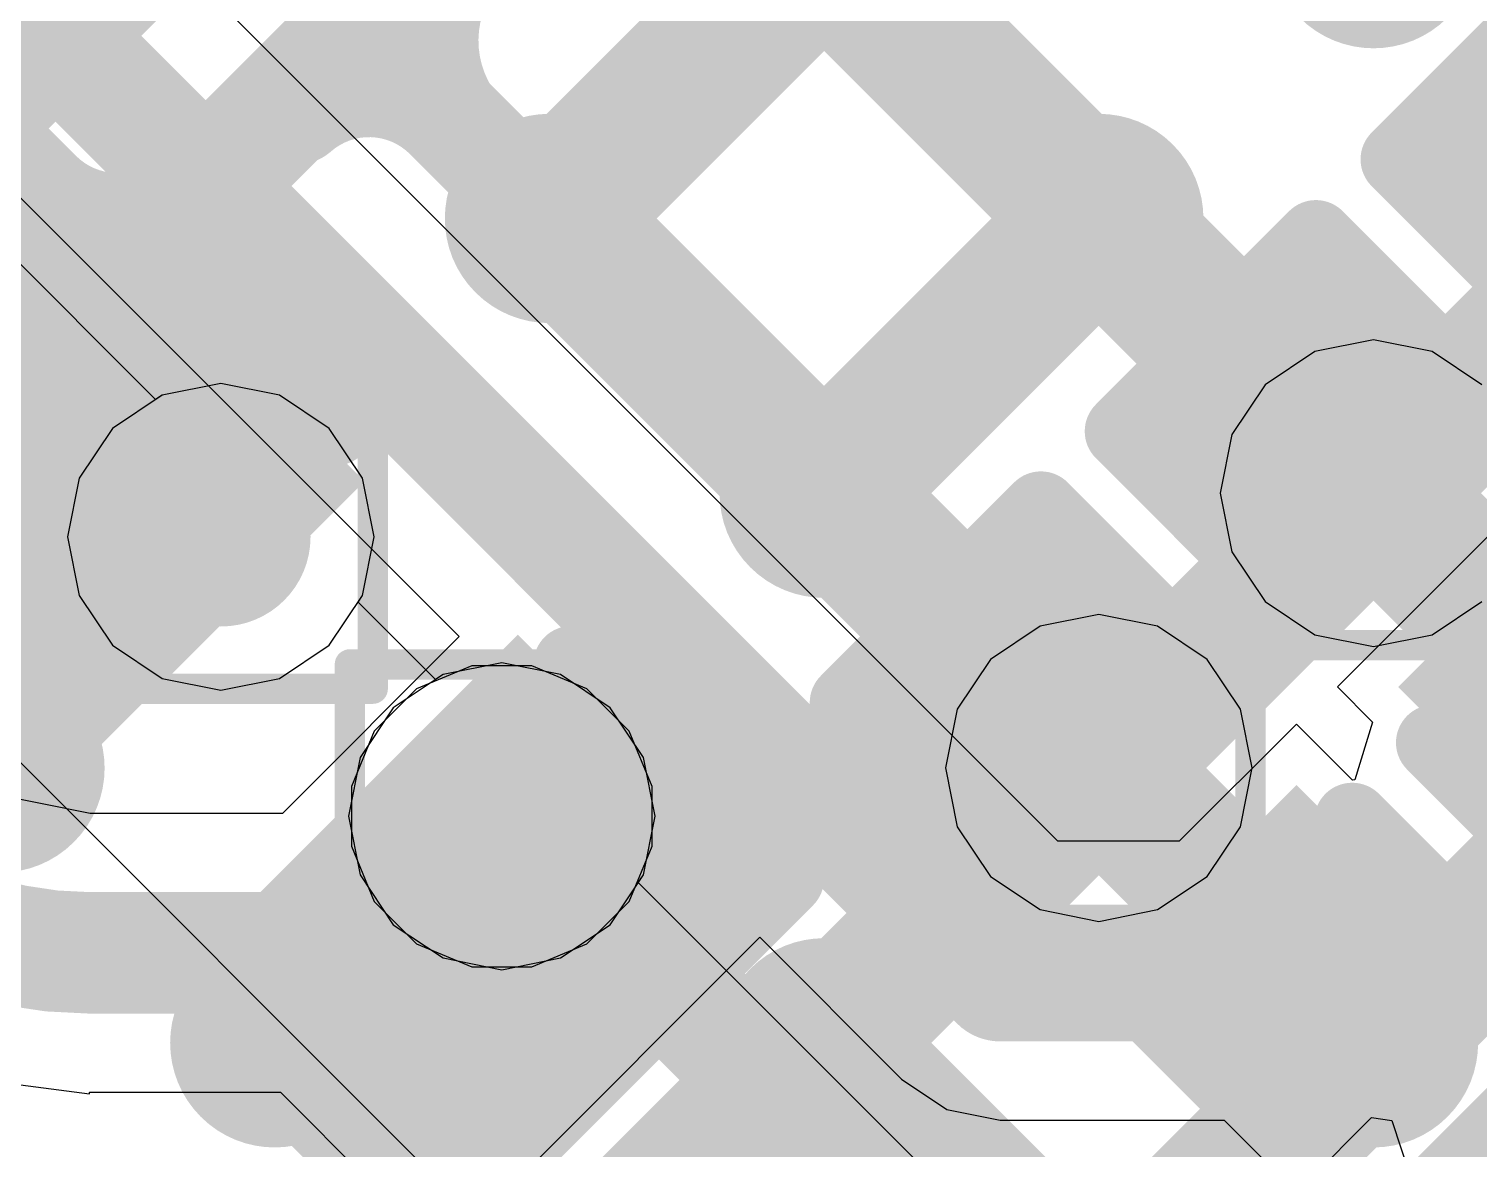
# Model space of a CAD drawing. Header units: inches. Extents: x -6 to 284, y -12 to 154.
# Drawn here: x 48.481 to 50.907, y 9.477 to 11.35 of the extents above; entities that cross this region are included whole.
import ezdxf

# ---------------------------------------------------------------- set-up
doc = ezdxf.new("R2010")
doc.units = ezdxf.units.IN
for name, color, linetype in [('Bottom Layer', 5, 'Continuous'), ('Bottom Overlay', 54, 'Continuous'), ('Bottom Paste', 16, 'Continuous'), ('Bottom Solder', 6, 'Continuous'), ('Drill Drawing', 1, 'Continuous'), ('GND-1', 16, 'Continuous'), ('GND-2', 90, 'Continuous'), ('GND-3', 216, 'Continuous'), ('GND-4', 54, 'Continuous'), ('PWR-1', 156, 'Continuous'), ('PWR-2', 130, 'Continuous'), ('Signal L1', 76, 'Continuous'), ('Signal L2', 6, 'Continuous'), ('Top Layer', 1, 'Continuous'), ('Top Paste', 8, 'Continuous'), ('Top Solder', 216, 'Continuous'), ('Via Holes', 16, 'Continuous')]:
    doc.layers.add(name, color=color, linetype=linetype)

# ---------------------------------------------------------------- blocks, each defined once
blk = doc.blocks.new('BGA_565_15_5_14_4__132')
at = {"layer": 'Top Layer'}
h = blk.add_hatch(color=1, dxfattribs=at)
edge = h.paths.add_edge_path()
edge.add_arc((1.625, -3.575), 0.125, 0, 360)
h = blk.add_hatch(color=1, dxfattribs=at)
edge = h.paths.add_edge_path()
edge.add_arc((0.975, -4.225), 0.125, 0, 360)
h = blk.add_hatch(color=1, dxfattribs=at)
edge = h.paths.add_edge_path()
edge.add_arc((1.625, -4.225), 0.125, 0, 360)
h = blk.add_hatch(color=1, dxfattribs=at)
edge = h.paths.add_edge_path()
edge.add_arc((2.275, -4.225), 0.125, 0, 360)
h = blk.add_hatch(color=1, dxfattribs=at)
edge = h.paths.add_edge_path()
edge.add_arc((0.975, -4.875), 0.125, 0, 360)
h = blk.add_hatch(color=1, dxfattribs=at)
edge = h.paths.add_edge_path()
edge.add_arc((1.625, -4.875), 0.125, 0, 360)
h = blk.add_hatch(color=1, dxfattribs=at)
edge = h.paths.add_edge_path()
edge.add_arc((2.925, -4.875), 0.125, 0, 360)
h = blk.add_hatch(color=1, dxfattribs=at)
edge = h.paths.add_edge_path()
edge.add_arc((1.625, -5.525), 0.125, 0, 360)
h = blk.add_hatch(color=1, dxfattribs=at)
edge = h.paths.add_edge_path()
edge.add_arc((2.925, -5.525), 0.125, 0, 360)
at = {"layer": 'Top Paste'}
h = blk.add_hatch(color=8, dxfattribs=at)
edge = h.paths.add_edge_path()
edge.add_arc((1.625, -3.575), 0.125, 0, 360)
h = blk.add_hatch(color=8, dxfattribs=at)
edge = h.paths.add_edge_path()
edge.add_arc((0.975, -4.225), 0.125, 0, 360)
h = blk.add_hatch(color=8, dxfattribs=at)
edge = h.paths.add_edge_path()
edge.add_arc((1.625, -4.225), 0.125, 0, 360)
h = blk.add_hatch(color=8, dxfattribs=at)
edge = h.paths.add_edge_path()
edge.add_arc((2.275, -4.225), 0.125, 0, 360)
h = blk.add_hatch(color=8, dxfattribs=at)
edge = h.paths.add_edge_path()
edge.add_arc((0.975, -4.875), 0.125, 0, 360)
h = blk.add_hatch(color=8, dxfattribs=at)
edge = h.paths.add_edge_path()
edge.add_arc((1.625, -4.875), 0.125, 0, 360)
h = blk.add_hatch(color=8, dxfattribs=at)
edge = h.paths.add_edge_path()
edge.add_arc((2.925, -4.875), 0.125, 0, 360)
h = blk.add_hatch(color=8, dxfattribs=at)
edge = h.paths.add_edge_path()
edge.add_arc((1.625, -5.525), 0.125, 0, 360)
h = blk.add_hatch(color=8, dxfattribs=at)
edge = h.paths.add_edge_path()
edge.add_arc((2.925, -5.525), 0.125, 0, 360)
at = {"layer": 'Top Solder'}
h = blk.add_hatch(color=216, dxfattribs=at)
edge = h.paths.add_edge_path()
edge.add_arc((1.625, -3.575), 0.175, 0, 360)
h = blk.add_hatch(color=216, dxfattribs=at)
edge = h.paths.add_edge_path()
edge.add_arc((0.975, -4.225), 0.175, 0, 360)
h = blk.add_hatch(color=216, dxfattribs=at)
edge = h.paths.add_edge_path()
edge.add_arc((1.625, -4.225), 0.175, 0, 360)
h = blk.add_hatch(color=216, dxfattribs=at)
edge = h.paths.add_edge_path()
edge.add_arc((2.275, -4.225), 0.175, 0, 360)
h = blk.add_hatch(color=216, dxfattribs=at)
edge = h.paths.add_edge_path()
edge.add_arc((0.325, -4.875), 0.175, 0, 360)
h = blk.add_hatch(color=216, dxfattribs=at)
edge = h.paths.add_edge_path()
edge.add_arc((0.975, -4.875), 0.175, 0, 360)
h = blk.add_hatch(color=216, dxfattribs=at)
edge = h.paths.add_edge_path()
edge.add_arc((1.625, -4.875), 0.175, 0, 360)
h = blk.add_hatch(color=216, dxfattribs=at)
edge = h.paths.add_edge_path()
edge.add_arc((2.925, -4.875), 0.175, 0, 360)
h = blk.add_hatch(color=216, dxfattribs=at)
edge = h.paths.add_edge_path()
edge.add_arc((0.975, -5.525), 0.175, 0, 360)
h = blk.add_hatch(color=216, dxfattribs=at)
edge = h.paths.add_edge_path()
edge.add_arc((1.625, -5.525), 0.175, 0, 360)
h = blk.add_hatch(color=216, dxfattribs=at)
edge = h.paths.add_edge_path()
edge.add_arc((2.925, -5.525), 0.175, 0, 360)
h = blk.add_hatch(color=216, dxfattribs=at)
edge = h.paths.add_edge_path()
edge.add_arc((2.2, -6.4), 0.175, 0, 360)
blk = doc.blocks.new('CAP_0201_B_340')
at = {"layer": 'Bottom Layer'}
for points in [[(-0.45, 0.15), (-0.15, 0.15), (-0.15, -0.15), (-0.45, -0.15)], [(0.15, 0.15), (0.45, 0.15), (0.45, -0.15), (0.15, -0.15)]]:
    blk.add_hatch(color=5, dxfattribs=at).paths.add_polyline_path(points)
at = {"layer": 'Bottom Paste'}
for points in [[(-0.45, 0.15), (-0.15, 0.15), (-0.15, -0.15), (-0.45, -0.15)], [(0.15, 0.15), (0.45, 0.15), (0.45, -0.15), (0.15, -0.15)]]:
    blk.add_hatch(color=16, dxfattribs=at).paths.add_polyline_path(points)
at = {"layer": 'Bottom Solder'}
for points in [[(-0.505, 0.205), (-0.095, 0.205), (-0.095, -0.205), (-0.505, -0.205)], [(0.095, 0.205), (0.505, 0.205), (0.505, -0.205), (0.095, -0.205)]]:
    blk.add_hatch(color=6, dxfattribs=at).paths.add_polyline_path(points)
at = {"layer": 'Bottom Overlay'}
for points in [[(-0.5334, 0.2286, 0.127, 0.127, 0), (-0.2032, 0.2286, 0.127, 0.127, 0)], [(-0.5334, -0.2286, 0.127, 0.127, 0), (-0.5334, 0.2286, 0.127, 0.127, 0)], [(0.2032, 0.2286, 0.127, 0.127, 0), (0.5334, 0.2286, 0.127, 0.127, 0)], [(0.5334, -0.2286, 0.127, 0.127, 0), (0.5334, 0.2286, 0.127, 0.127, 0)], [(-0.5334, -0.2286, 0.127, 0.127, 0), (-0.2032, -0.2286, 0.127, 0.127, 0)], [(0.2032, -0.2286, 0.127, 0.127, 0), (0.5334, -0.2286, 0.127, 0.127, 0)]]:
    blk.add_lwpolyline(points, format="xyseb", dxfattribs=at)
for points in [[(-0.5651, 0.2286, 0.0635, 0.0635, 1), (-0.5016, 0.2286, 0.0635, 0.0635, 1)], [(-0.5651, 0.2286, 0.0635, 0.0635, 1), (-0.5016, 0.2286, 0.0635, 0.0635, 1)], [(-0.2349, 0.2286, 0.0635, 0.0635, 1), (-0.1714, 0.2286, 0.0635, 0.0635, 1)], [(0.1714, 0.2286, 0.0635, 0.0635, 1), (0.2349, 0.2286, 0.0635, 0.0635, 1)], [(0.5016, 0.2286, 0.0635, 0.0635, 1), (0.5651, 0.2286, 0.0635, 0.0635, 1)], [(0.5016, 0.2286, 0.0635, 0.0635, 1), (0.5651, 0.2286, 0.0635, 0.0635, 1)], [(-0.5651, -0.2286, 0.0635, 0.0635, 1), (-0.5016, -0.2286, 0.0635, 0.0635, 1)], [(-0.5651, -0.2286, 0.0635, 0.0635, 1), (-0.5016, -0.2286, 0.0635, 0.0635, 1)], [(-0.2349, -0.2286, 0.0635, 0.0635, 1), (-0.1714, -0.2286, 0.0635, 0.0635, 1)], [(0.1714, -0.2286, 0.0635, 0.0635, 1), (0.2349, -0.2286, 0.0635, 0.0635, 1)], [(0.5016, -0.2286, 0.0635, 0.0635, 1), (0.5651, -0.2286, 0.0635, 0.0635, 1)], [(0.5016, -0.2286, 0.0635, 0.0635, 1), (0.5651, -0.2286, 0.0635, 0.0635, 1)]]:
    blk.add_lwpolyline(points, format="xyseb", close=True, dxfattribs=at)
blk = doc.blocks.new('CAP_0201_B_343')
at = {"layer": 'Bottom Layer'}
for points in [[(-0.45, 0.15), (-0.15, 0.15), (-0.15, -0.15), (-0.45, -0.15)], [(0.15, 0.15), (0.45, 0.15), (0.45, -0.15), (0.15, -0.15)]]:
    blk.add_hatch(color=5, dxfattribs=at).paths.add_polyline_path(points)
at = {"layer": 'Bottom Paste'}
for points in [[(-0.45, 0.15), (-0.15, 0.15), (-0.15, -0.15), (-0.45, -0.15)], [(0.15, 0.15), (0.45, 0.15), (0.45, -0.15), (0.15, -0.15)]]:
    blk.add_hatch(color=16, dxfattribs=at).paths.add_polyline_path(points)
at = {"layer": 'Bottom Solder'}
for points in [[(-0.505, 0.205), (-0.095, 0.205), (-0.095, -0.205), (-0.505, -0.205)], [(0.095, 0.205), (0.505, 0.205), (0.505, -0.205), (0.095, -0.205)]]:
    blk.add_hatch(color=6, dxfattribs=at).paths.add_polyline_path(points)
at = {"layer": 'Bottom Overlay'}
for points in [[(-0.2032, 0.2286, 0.127, 0.127, 0), (-0.5334, 0.2286, 0.127, 0.127, 0)], [(-0.5334, 0.2286, 0.127, 0.127, 0), (-0.5334, -0.2286, 0.127, 0.127, 0)], [(0.5334, 0.2286, 0.127, 0.127, 0), (0.2032, 0.2286, 0.127, 0.127, 0)], [(0.5334, 0.2286, 0.127, 0.127, 0), (0.5334, -0.2286, 0.127, 0.127, 0)], [(-0.2032, -0.2286, 0.127, 0.127, 0), (-0.5334, -0.2286, 0.127, 0.127, 0)], [(0.5334, -0.2286, 0.127, 0.127, 0), (0.2032, -0.2286, 0.127, 0.127, 0)]]:
    blk.add_lwpolyline(points, format="xyseb", dxfattribs=at)
for points in [[(-0.5651, 0.2286, 0.0635, 0.0635, 1), (-0.5016, 0.2286, 0.0635, 0.0635, 1)], [(-0.5651, 0.2286, 0.0635, 0.0635, 1), (-0.5016, 0.2286, 0.0635, 0.0635, 1)], [(-0.2349, 0.2286, 0.0635, 0.0635, 1), (-0.1714, 0.2286, 0.0635, 0.0635, 1)], [(0.1714, 0.2286, 0.0635, 0.0635, 1), (0.2349, 0.2286, 0.0635, 0.0635, 1)], [(0.5016, 0.2286, 0.0635, 0.0635, 1), (0.5651, 0.2286, 0.0635, 0.0635, 1)], [(0.5016, 0.2286, 0.0635, 0.0635, 1), (0.5651, 0.2286, 0.0635, 0.0635, 1)], [(-0.5651, -0.2286, 0.0635, 0.0635, 1), (-0.5016, -0.2286, 0.0635, 0.0635, 1)], [(-0.5651, -0.2286, 0.0635, 0.0635, 1), (-0.5016, -0.2286, 0.0635, 0.0635, 1)], [(-0.2349, -0.2286, 0.0635, 0.0635, 1), (-0.1714, -0.2286, 0.0635, 0.0635, 1)], [(0.1714, -0.2286, 0.0635, 0.0635, 1), (0.2349, -0.2286, 0.0635, 0.0635, 1)], [(0.5016, -0.2286, 0.0635, 0.0635, 1), (0.5651, -0.2286, 0.0635, 0.0635, 1)], [(0.5016, -0.2286, 0.0635, 0.0635, 1), (0.5651, -0.2286, 0.0635, 0.0635, 1)]]:
    blk.add_lwpolyline(points, format="xyseb", close=True, dxfattribs=at)
blk = doc.blocks.new('CAP_0201_B_351')
at = {"layer": 'Bottom Layer'}
for points in [[(-0.45, 0.15), (-0.15, 0.15), (-0.15, -0.15), (-0.45, -0.15)], [(0.15, 0.15), (0.45, 0.15), (0.45, -0.15), (0.15, -0.15)]]:
    blk.add_hatch(color=5, dxfattribs=at).paths.add_polyline_path(points)
at = {"layer": 'Bottom Paste'}
for points in [[(-0.45, 0.15), (-0.15, 0.15), (-0.15, -0.15), (-0.45, -0.15)], [(0.15, 0.15), (0.45, 0.15), (0.45, -0.15), (0.15, -0.15)]]:
    blk.add_hatch(color=16, dxfattribs=at).paths.add_polyline_path(points)
at = {"layer": 'Bottom Solder'}
for points in [[(-0.505, 0.205), (-0.095, 0.205), (-0.095, -0.205), (-0.505, -0.205)], [(0.095, 0.205), (0.505, 0.205), (0.505, -0.205), (0.095, -0.205)]]:
    blk.add_hatch(color=6, dxfattribs=at).paths.add_polyline_path(points)
at = {"layer": 'Bottom Overlay'}
for points in [[(-0.5334, 0.2286, 0.127, 0.127, 0), (-0.2032, 0.2286, 0.127, 0.127, 0)], [(-0.5334, 0.2286, 0.127, 0.127, 0), (-0.5334, -0.2286, 0.127, 0.127, 0)], [(0.2032, 0.2286, 0.127, 0.127, 0), (0.5334, 0.2286, 0.127, 0.127, 0)], [(0.5334, 0.2286, 0.127, 0.127, 0), (0.5334, -0.2286, 0.127, 0.127, 0)], [(-0.5334, -0.2286, 0.127, 0.127, 0), (-0.2032, -0.2286, 0.127, 0.127, 0)], [(0.2032, -0.2286, 0.127, 0.127, 0), (0.5334, -0.2286, 0.127, 0.127, 0)]]:
    blk.add_lwpolyline(points, format="xyseb", dxfattribs=at)
for points in [[(-0.5651, 0.2286, 0.0635, 0.0635, 1), (-0.5016, 0.2286, 0.0635, 0.0635, 1)], [(-0.5651, 0.2286, 0.0635, 0.0635, 1), (-0.5016, 0.2286, 0.0635, 0.0635, 1)], [(-0.2349, 0.2286, 0.0635, 0.0635, 1), (-0.1714, 0.2286, 0.0635, 0.0635, 1)], [(0.1714, 0.2286, 0.0635, 0.0635, 1), (0.2349, 0.2286, 0.0635, 0.0635, 1)], [(0.5016, 0.2286, 0.0635, 0.0635, 1), (0.5651, 0.2286, 0.0635, 0.0635, 1)], [(0.5016, 0.2286, 0.0635, 0.0635, 1), (0.5651, 0.2286, 0.0635, 0.0635, 1)], [(-0.5651, -0.2286, 0.0635, 0.0635, 1), (-0.5016, -0.2286, 0.0635, 0.0635, 1)], [(-0.5651, -0.2286, 0.0635, 0.0635, 1), (-0.5016, -0.2286, 0.0635, 0.0635, 1)], [(-0.2349, -0.2286, 0.0635, 0.0635, 1), (-0.1714, -0.2286, 0.0635, 0.0635, 1)], [(0.1714, -0.2286, 0.0635, 0.0635, 1), (0.2349, -0.2286, 0.0635, 0.0635, 1)], [(0.5016, -0.2286, 0.0635, 0.0635, 1), (0.5651, -0.2286, 0.0635, 0.0635, 1)], [(0.5016, -0.2286, 0.0635, 0.0635, 1), (0.5651, -0.2286, 0.0635, 0.0635, 1)]]:
    blk.add_lwpolyline(points, format="xyseb", close=True, dxfattribs=at)
blk = doc.blocks.new('CAP_0201_B_360')
at = {"layer": 'Bottom Layer'}
for points in [[(-0.45, 0.15), (-0.15, 0.15), (-0.15, -0.15), (-0.45, -0.15)], [(0.15, 0.15), (0.45, 0.15), (0.45, -0.15), (0.15, -0.15)]]:
    blk.add_hatch(color=5, dxfattribs=at).paths.add_polyline_path(points)
at = {"layer": 'Bottom Paste'}
for points in [[(-0.45, 0.15), (-0.15, 0.15), (-0.15, -0.15), (-0.45, -0.15)], [(0.15, 0.15), (0.45, 0.15), (0.45, -0.15), (0.15, -0.15)]]:
    blk.add_hatch(color=16, dxfattribs=at).paths.add_polyline_path(points)
at = {"layer": 'Bottom Solder'}
for points in [[(-0.505, 0.205), (-0.095, 0.205), (-0.095, -0.205), (-0.505, -0.205)], [(0.095, 0.205), (0.505, 0.205), (0.505, -0.205), (0.095, -0.205)]]:
    blk.add_hatch(color=6, dxfattribs=at).paths.add_polyline_path(points)
at = {"layer": 'Bottom Overlay'}
for points in [[(-0.5334, 0.2286, 0.127, 0.127, 0), (-0.2032, 0.2286, 0.127, 0.127, 0)], [(-0.5334, -0.2286, 0.127, 0.127, 0), (-0.5334, 0.2286, 0.127, 0.127, 0)], [(0.2032, 0.2286, 0.127, 0.127, 0), (0.5334, 0.2286, 0.127, 0.127, 0)], [(0.5334, -0.2286, 0.127, 0.127, 0), (0.5334, 0.2286, 0.127, 0.127, 0)], [(-0.5334, -0.2286, 0.127, 0.127, 0), (-0.2032, -0.2286, 0.127, 0.127, 0)], [(0.2032, -0.2286, 0.127, 0.127, 0), (0.5334, -0.2286, 0.127, 0.127, 0)]]:
    blk.add_lwpolyline(points, format="xyseb", dxfattribs=at)
for points in [[(-0.5651, 0.2286, 0.0635, 0.0635, 1), (-0.5016, 0.2286, 0.0635, 0.0635, 1)], [(-0.5651, 0.2286, 0.0635, 0.0635, 1), (-0.5016, 0.2286, 0.0635, 0.0635, 1)], [(-0.2349, 0.2286, 0.0635, 0.0635, 1), (-0.1714, 0.2286, 0.0635, 0.0635, 1)], [(0.1714, 0.2286, 0.0635, 0.0635, 1), (0.2349, 0.2286, 0.0635, 0.0635, 1)], [(0.5016, 0.2286, 0.0635, 0.0635, 1), (0.5651, 0.2286, 0.0635, 0.0635, 1)], [(0.5016, 0.2286, 0.0635, 0.0635, 1), (0.5651, 0.2286, 0.0635, 0.0635, 1)], [(-0.5651, -0.2286, 0.0635, 0.0635, 1), (-0.5016, -0.2286, 0.0635, 0.0635, 1)], [(-0.5651, -0.2286, 0.0635, 0.0635, 1), (-0.5016, -0.2286, 0.0635, 0.0635, 1)], [(-0.2349, -0.2286, 0.0635, 0.0635, 1), (-0.1714, -0.2286, 0.0635, 0.0635, 1)], [(0.1714, -0.2286, 0.0635, 0.0635, 1), (0.2349, -0.2286, 0.0635, 0.0635, 1)], [(0.5016, -0.2286, 0.0635, 0.0635, 1), (0.5651, -0.2286, 0.0635, 0.0635, 1)], [(0.5016, -0.2286, 0.0635, 0.0635, 1), (0.5651, -0.2286, 0.0635, 0.0635, 1)]]:
    blk.add_lwpolyline(points, format="xyseb", close=True, dxfattribs=at)
blk = doc.blocks.new('C___0402_B_390')
at = {"layer": 'Bottom Layer'}
for points in [[(-0.2413, 0.3175), (-0.2413, -0.3175), (-0.6985, -0.3175), (-0.6985, 0.3175)], [(0.6985, 0.3175), (0.6985, -0.3175), (0.2413, -0.3175), (0.2413, 0.3175)]]:
    blk.add_hatch(color=5, dxfattribs=at).paths.add_polyline_path(points)
at = {"layer": 'Bottom Paste'}
for points in [[(-0.2413, 0.3175), (-0.2413, -0.3175), (-0.6985, -0.3175), (-0.6985, 0.3175)], [(0.6985, 0.3175), (0.6985, -0.3175), (0.2413, -0.3175), (0.2413, 0.3175)]]:
    blk.add_hatch(color=16, dxfattribs=at).paths.add_polyline_path(points)
at = {"layer": 'Bottom Solder'}
for points in [[(-0.1813, 0.3775), (-0.1813, -0.3775), (-0.7585, -0.3775), (-0.7585, 0.3775)], [(0.7585, 0.3775), (0.7585, -0.3775), (0.1813, -0.3775), (0.1813, 0.3775)]]:
    blk.add_hatch(color=6, dxfattribs=at).paths.add_polyline_path(points)
at = {"layer": 'Bottom Overlay'}
for points in [[(-0.7874, 0.4064, 0.127, 0.127, 0), (-0.7874, -0.4064, 0.127, 0.127, 0)], [(-0.2794, 0.4064, 0.127, 0.127, 0), (-0.7874, 0.4064, 0.127, 0.127, 0)], [(0.7874, 0.4064, 0.127, 0.127, 0), (0.2794, 0.4064, 0.127, 0.127, 0)], [(0.7874, 0.4064, 0.127, 0.127, 0), (0.7874, -0.4064, 0.127, 0.127, 0)], [(-0.2794, -0.4064, 0.127, 0.127, 0), (-0.7874, -0.4064, 0.127, 0.127, 0)], [(0.7874, -0.4064, 0.127, 0.127, 0), (0.2794, -0.4064, 0.127, 0.127, 0)]]:
    blk.add_lwpolyline(points, format="xyseb", dxfattribs=at)
for points in [[(-0.8191, 0.4064, 0.0635, 0.0635, 1), (-0.7556, 0.4064, 0.0635, 0.0635, 1)], [(-0.8191, 0.4064, 0.0635, 0.0635, 1), (-0.7556, 0.4064, 0.0635, 0.0635, 1)], [(-0.3111, 0.4064, 0.0635, 0.0635, 1), (-0.2477, 0.4064, 0.0635, 0.0635, 1)], [(0.2477, 0.4064, 0.0635, 0.0635, 1), (0.3111, 0.4064, 0.0635, 0.0635, 1)], [(0.7556, 0.4064, 0.0635, 0.0635, 1), (0.8191, 0.4064, 0.0635, 0.0635, 1)], [(0.7556, 0.4064, 0.0635, 0.0635, 1), (0.8191, 0.4064, 0.0635, 0.0635, 1)], [(-0.8191, -0.4064, 0.0635, 0.0635, 1), (-0.7556, -0.4064, 0.0635, 0.0635, 1)], [(-0.8191, -0.4064, 0.0635, 0.0635, 1), (-0.7556, -0.4064, 0.0635, 0.0635, 1)], [(-0.3111, -0.4064, 0.0635, 0.0635, 1), (-0.2477, -0.4064, 0.0635, 0.0635, 1)], [(0.2477, -0.4064, 0.0635, 0.0635, 1), (0.3111, -0.4064, 0.0635, 0.0635, 1)], [(0.7556, -0.4064, 0.0635, 0.0635, 1), (0.8191, -0.4064, 0.0635, 0.0635, 1)], [(0.7556, -0.4064, 0.0635, 0.0635, 1), (0.8191, -0.4064, 0.0635, 0.0635, 1)]]:
    blk.add_lwpolyline(points, format="xyseb", close=True, dxfattribs=at)

msp = doc.modelspace()

# ---------------------------------------------------------------- hatches: boundary and pattern name
at = {"layer": 'Bottom Layer'}
h = msp.add_hatch(color=5, dxfattribs=at)
edge = h.paths.add_edge_path()
edge.add_arc((50.7309, 10.5741), 0.15, 0, 360)
h = msp.add_hatch(color=5, dxfattribs=at)
edge = h.paths.add_edge_path()
edge.add_arc((48.8024, 10.5011), 0.15, 0, 360)
h = msp.add_hatch(color=5, dxfattribs=at)
edge = h.paths.add_edge_path()
edge.add_arc((50.2712, 10.1145), 0.15, 0, 360)
h = msp.add_hatch(color=5, dxfattribs=at)
edge = h.paths.add_edge_path()
edge.add_arc((49.2723, 10.0337), 0.15, 0, 360)
at = {"layer": 'GND-1'}
h = msp.add_hatch(color=16, dxfattribs=at)
edge = h.paths.add_edge_path()
edge.add_arc((50.7309, 10.5741), 0.15, 0, 360)
h = msp.add_hatch(color=16, dxfattribs=at)
edge = h.paths.add_edge_path()
edge.add_arc((48.8024, 10.5011), 0.15, 0, 360)
h = msp.add_hatch(color=16, dxfattribs=at)
edge = h.paths.add_edge_path()
edge.add_arc((50.2712, 10.1145), 0.15, 0, 360)
h = msp.add_hatch(color=16, dxfattribs=at)
edge = h.paths.add_edge_path()
edge.add_arc((49.2723, 10.0337), 0.15, 0, 360)
at = {"layer": 'GND-2'}
h = msp.add_hatch(color=90, dxfattribs=at)
edge = h.paths.add_edge_path()
edge.add_arc((50.7309, 10.5741), 0.15, 0, 360)
h = msp.add_hatch(color=90, dxfattribs=at)
edge = h.paths.add_edge_path()
edge.add_arc((48.8024, 10.5011), 0.15, 0, 360)
h = msp.add_hatch(color=90, dxfattribs=at)
edge = h.paths.add_edge_path()
edge.add_arc((50.2712, 10.1145), 0.15, 0, 360)
h = msp.add_hatch(color=90, dxfattribs=at)
edge = h.paths.add_edge_path()
edge.add_arc((49.2723, 10.0337), 0.15, 0, 360)
at = {"layer": 'GND-3'}
h = msp.add_hatch(color=216, dxfattribs=at)
edge = h.paths.add_edge_path()
edge.add_arc((50.7309, 10.5741), 0.15, 0, 360)
h = msp.add_hatch(color=216, dxfattribs=at)
edge = h.paths.add_edge_path()
edge.add_arc((48.8024, 10.5011), 0.15, 0, 360)
h = msp.add_hatch(color=216, dxfattribs=at)
edge = h.paths.add_edge_path()
edge.add_arc((50.2712, 10.1145), 0.15, 0, 360)
h = msp.add_hatch(color=216, dxfattribs=at)
edge = h.paths.add_edge_path()
edge.add_arc((49.2723, 10.0337), 0.15, 0, 360)
at = {"layer": 'GND-4'}
h = msp.add_hatch(color=54, dxfattribs=at)
edge = h.paths.add_edge_path()
edge.add_arc((50.7309, 10.5741), 0.15, 0, 360)
h = msp.add_hatch(color=54, dxfattribs=at)
edge = h.paths.add_edge_path()
edge.add_arc((48.8024, 10.5011), 0.15, 0, 360)
h = msp.add_hatch(color=54, dxfattribs=at)
edge = h.paths.add_edge_path()
edge.add_arc((50.2712, 10.1145), 0.15, 0, 360)
h = msp.add_hatch(color=54, dxfattribs=at)
edge = h.paths.add_edge_path()
edge.add_arc((49.2723, 10.0337), 0.15, 0, 360)
at = {"layer": 'PWR-1'}
h = msp.add_hatch(color=156, dxfattribs=at)
edge = h.paths.add_edge_path()
edge.add_arc((50.7309, 10.5741), 0.15, 0, 360)
h = msp.add_hatch(color=156, dxfattribs=at)
edge = h.paths.add_edge_path()
edge.add_arc((48.8024, 10.5011), 0.15, 0, 360)
h = msp.add_hatch(color=156, dxfattribs=at)
edge = h.paths.add_edge_path()
edge.add_arc((50.2712, 10.1145), 0.15, 0, 360)
h = msp.add_hatch(color=156, dxfattribs=at)
edge = h.paths.add_edge_path()
edge.add_arc((49.2723, 10.0337), 0.15, 0, 360)
at = {"layer": 'PWR-2'}
h = msp.add_hatch(color=130, dxfattribs=at)
edge = h.paths.add_edge_path()
edge.add_arc((50.7309, 10.5741), 0.15, 0, 360)
h = msp.add_hatch(color=130, dxfattribs=at)
edge = h.paths.add_edge_path()
edge.add_arc((48.8024, 10.5011), 0.15, 0, 360)
h = msp.add_hatch(color=130, dxfattribs=at)
edge = h.paths.add_edge_path()
edge.add_arc((50.2712, 10.1145), 0.15, 0, 360)
h = msp.add_hatch(color=130, dxfattribs=at)
edge = h.paths.add_edge_path()
edge.add_arc((49.2723, 10.0337), 0.15, 0, 360)
at = {"layer": 'Signal L1'}
h = msp.add_hatch(color=76, dxfattribs=at)
edge = h.paths.add_edge_path()
edge.add_arc((50.7309, 10.5741), 0.15, 0, 360)
h = msp.add_hatch(color=76, dxfattribs=at)
edge = h.paths.add_edge_path()
edge.add_arc((48.8024, 10.5011), 0.15, 0, 360)
h = msp.add_hatch(color=76, dxfattribs=at)
edge = h.paths.add_edge_path()
edge.add_arc((50.2712, 10.1145), 0.15, 0, 360)
h = msp.add_hatch(color=76, dxfattribs=at)
edge = h.paths.add_edge_path()
edge.add_arc((49.2723, 10.0337), 0.15, 0, 360)
at = {"layer": 'Signal L2'}
h = msp.add_hatch(color=6, dxfattribs=at)
edge = h.paths.add_edge_path()
edge.add_arc((50.7309, 10.5741), 0.15, 0, 360)
h = msp.add_hatch(color=6, dxfattribs=at)
edge = h.paths.add_edge_path()
edge.add_arc((48.8024, 10.5011), 0.15, 0, 360)
h = msp.add_hatch(color=6, dxfattribs=at)
edge = h.paths.add_edge_path()
edge.add_arc((50.2712, 10.1145), 0.15, 0, 360)
h = msp.add_hatch(color=6, dxfattribs=at)
edge = h.paths.add_edge_path()
edge.add_arc((49.2723, 10.0337), 0.15, 0, 360)
at = {"layer": 'Top Layer'}
h = msp.add_hatch(color=1, dxfattribs=at)
edge = h.paths.add_edge_path()
edge.add_arc((50.7309, 10.5741), 0.15, 0, 360)
h = msp.add_hatch(color=1, dxfattribs=at)
edge = h.paths.add_edge_path()
edge.add_arc((48.8024, 10.5011), 0.15, 0, 360)
h = msp.add_hatch(color=1, dxfattribs=at)
edge = h.paths.add_edge_path()
edge.add_arc((50.2712, 10.1145), 0.15, 0, 360)
h = msp.add_hatch(color=1, dxfattribs=at)
edge = h.paths.add_edge_path()
edge.add_arc((49.2723, 10.0337), 0.15, 0, 360)
at = {"layer": 'Via Holes'}
h = msp.add_hatch(color=7, dxfattribs=at)
edge = h.paths.add_edge_path()
edge.add_arc((50.7309, 10.5741), 0.075, 0, 360)
h = msp.add_hatch(color=7, dxfattribs=at)
edge = h.paths.add_edge_path()
edge.add_arc((48.8024, 10.5011), 0.075, 0, 360)
h = msp.add_hatch(color=7, dxfattribs=at)
edge = h.paths.add_edge_path()
edge.add_arc((50.2712, 10.1145), 0.075, 0, 360)
h = msp.add_hatch(color=7, dxfattribs=at)
edge = h.paths.add_edge_path()
edge.add_arc((49.2723, 10.0337), 0.075, 0, 360)

# ---------------------------------------------------------------- linework, layer by layer
at = {"layer": 'Bottom Layer'}
for p, q in [((46.3543, 13.1809), (49.201, 10.3342)), ((50.2027, 9.9918), (48.158, 12.0365)), ((51.0621, 10.6417), (50.6704, 10.25)), ((49.201, 10.3342), (48.9052, 10.0383)), ((50.6704, 10.25), (50.7292, 10.1912)), ((50.7292, 10.1912), (50.6999, 10.0948)), ((50.6021, 10.1879), (50.406, 9.9918)), ((50.696, 10.094), (50.6021, 10.1879)), ((50.6999, 10.0948), (50.696, 10.094)), ((48.5834, 10.0386), (48.4244, 10.0702)), ((48.5838, 10.0383), (48.5834, 10.0386)), ((48.5834, 10.0386), (48.5834, 10.0386)), ((48.5834, 10.0386), (48.5834, 10.0386)), ((48.9052, 10.0383), (48.5838, 10.0383)), ((50.406, 9.9918), (50.2027, 9.9918)), ((49.1734, 9.3008), (49.7039, 9.8313)), ((49.7039, 9.8313), (49.9413, 9.5939)), ((48.3546, 9.5992), (48.5827, 9.5692)), ((49.9413, 9.5939), (50.0169, 9.5434)), ((48.5827, 9.5718), (48.5831, 9.5721)), ((48.5827, 9.5692), (48.5827, 9.5718)), ((48.5831, 9.5721), (48.5831, 9.5721)), ((48.5831, 9.5721), (48.9021, 9.5721)), ((48.9021, 9.5721), (49.1734, 9.3008)), ((50.0169, 9.5434), (50.1061, 9.5256)), ((50.1061, 9.5256), (50.4808, 9.5256)), ((50.4808, 9.5256), (50.6021, 9.4044)), ((50.6021, 9.4044), (50.7274, 9.5298)), ((50.7274, 9.5298), (50.7616, 9.5247)), ((50.7616, 9.5247), (50.7929, 9.4302))]:
    msp.add_line(p, q, dxfattribs=at)
for points in [[(46.5192, 13.3457, 0.2032, 0.2032, 0), (50.1061, 9.7587, 0.2032, 0.2032, 0)], [(47.8971, 11.0713, 0.2032, 0.2032, 0), (48.4373, 10.5311, 0.2032, 0.2032, 0)], [(48.4373, 10.5311, 0.2032, 0.2032, 0), (48.5718, 10.5311, 0.2032, 0.2032, 0)], [(48.5831, 9.8052, 0.2032, 0.2032, -0.198519), (48.1241, 9.9957, 0.2032, 0.2032, 0)], [(48.9954, 9.8052, 0.2032, 0.2032, 0), (49.2363, 9.8665, 0.2032, 0.2032, 0)], [(48.5831, 9.8052, 0.2032, 0.2032, 0), (48.9954, 9.8052, 0.2032, 0.2032, 0)], [(50.4962, 9.7587, 0.2032, 0.2032, 0), (50.5336, 9.7962, 0.2032, 0.2032, 0)], [(50.5336, 9.7962, 0.2032, 0.2032, 0), (51.0907, 9.7962, 0.2032, 0.2032, 0)], [(50.1061, 9.7587, 0.2032, 0.2032, 0), (50.4962, 9.7587, 0.2032, 0.2032, 0)]]:
    msp.add_lwpolyline(points, format="xyseb", dxfattribs=at)
for points in [[(48.3865, 10.5311, 0.1016, 0.1016, 1), (48.4881, 10.5311, 0.1016, 0.1016, 1)], [(48.3865, 10.5311, 0.1016, 0.1016, 1), (48.4881, 10.5311, 0.1016, 0.1016, 1)], [(48.521, 10.5311, 0.1016, 0.1016, 1), (48.6226, 10.5311, 0.1016, 0.1016, 1)], [(49.1855, 9.8665, 0.1016, 0.1016, 1), (49.2871, 9.8665, 0.1016, 0.1016, 1)], [(48.5323, 9.8052, 0.1016, 0.1016, 1), (48.6339, 9.8052, 0.1016, 0.1016, 1)], [(48.5323, 9.8052, 0.1016, 0.1016, 1), (48.6339, 9.8052, 0.1016, 0.1016, 1)], [(48.9446, 9.8052, 0.1016, 0.1016, 1), (49.0462, 9.8052, 0.1016, 0.1016, 1)], [(48.9446, 9.8052, 0.1016, 0.1016, 1), (49.0462, 9.8052, 0.1016, 0.1016, 1)], [(50.4828, 9.7962, 0.1016, 0.1016, 1), (50.5844, 9.7962, 0.1016, 0.1016, 1)], [(50.4828, 9.7962, 0.1016, 0.1016, 1), (50.5844, 9.7962, 0.1016, 0.1016, 1)], [(50.0553, 9.7587, 0.1016, 0.1016, 1), (50.1569, 9.7587, 0.1016, 0.1016, 1)], [(50.0553, 9.7587, 0.1016, 0.1016, 1), (50.1569, 9.7587, 0.1016, 0.1016, 1)], [(50.4454, 9.7587, 0.1016, 0.1016, 1), (50.547, 9.7587, 0.1016, 0.1016, 1)], [(50.4454, 9.7587, 0.1016, 0.1016, 1), (50.547, 9.7587, 0.1016, 0.1016, 1)]]:
    msp.add_lwpolyline(points, format="xyseb", close=True, dxfattribs=at)
at = {"layer": 'Drill Drawing'}
for points in [[(50.4769, 10.8281, 0.0508, 0.0508, 0), (50.9849, 10.8281, 0.0508, 0.0508, 0)], [(50.4769, 10.3201, 0.0508, 0.0508, 0), (50.4769, 10.8281, 0.0508, 0.0508, 0)], [(48.5484, 10.7551, 0.0508, 0.0508, 0), (49.0564, 10.7551, 0.0508, 0.0508, 0)], [(48.5484, 10.2471, 0.0508, 0.0508, 0), (48.5484, 10.7551, 0.0508, 0.0508, 0)], [(49.0564, 10.2471, 0.0508, 0.0508, 0), (49.0564, 10.7551, 0.0508, 0.0508, 0)], [(50.0172, 10.3685, 0.0508, 0.0508, 0), (50.5252, 10.3685, 0.0508, 0.0508, 0)], [(50.0172, 9.8605, 0.0508, 0.0508, 0), (50.0172, 10.3685, 0.0508, 0.0508, 0)], [(50.5252, 9.8605, 0.0508, 0.0508, 0), (50.5252, 10.3685, 0.0508, 0.0508, 0)], [(50.4769, 10.3201, 0.0508, 0.0508, 0), (50.9849, 10.3201, 0.0508, 0.0508, 0)], [(49.0183, 10.2877, 0.0508, 0.0508, 0), (49.5263, 10.2877, 0.0508, 0.0508, 0)], [(49.0183, 9.7797, 0.0508, 0.0508, 0), (49.0183, 10.2877, 0.0508, 0.0508, 0)], [(49.5263, 9.7797, 0.0508, 0.0508, 0), (49.5263, 10.2877, 0.0508, 0.0508, 0)], [(48.5484, 10.2471, 0.0508, 0.0508, 0), (49.0564, 10.2471, 0.0508, 0.0508, 0)], [(50.0172, 9.8605, 0.0508, 0.0508, 0), (50.5252, 9.8605, 0.0508, 0.0508, 0)], [(49.0183, 9.7797, 0.0508, 0.0508, 0), (49.5263, 9.7797, 0.0508, 0.0508, 0)]]:
    msp.add_lwpolyline(points, format="xyseb", dxfattribs=at)
for points in [[(50.4642, 10.8281, 0.0254, 0.0254, 1), (50.4896, 10.8281, 0.0254, 0.0254, 1)], [(50.4642, 10.8281, 0.0254, 0.0254, 1), (50.4896, 10.8281, 0.0254, 0.0254, 1)], [(48.5357, 10.7551, 0.0254, 0.0254, 1), (48.5611, 10.7551, 0.0254, 0.0254, 1)], [(48.5357, 10.7551, 0.0254, 0.0254, 1), (48.5611, 10.7551, 0.0254, 0.0254, 1)], [(49.0437, 10.7551, 0.0254, 0.0254, 1), (49.0691, 10.7551, 0.0254, 0.0254, 1)], [(49.0437, 10.7551, 0.0254, 0.0254, 1), (49.0691, 10.7551, 0.0254, 0.0254, 1)], [(50.0045, 10.3685, 0.0254, 0.0254, 1), (50.0299, 10.3685, 0.0254, 0.0254, 1)], [(50.0045, 10.3685, 0.0254, 0.0254, 1), (50.0299, 10.3685, 0.0254, 0.0254, 1)], [(50.5125, 10.3685, 0.0254, 0.0254, 1), (50.5379, 10.3685, 0.0254, 0.0254, 1)], [(50.5125, 10.3685, 0.0254, 0.0254, 1), (50.5379, 10.3685, 0.0254, 0.0254, 1)], [(50.4642, 10.3201, 0.0254, 0.0254, 1), (50.4896, 10.3201, 0.0254, 0.0254, 1)], [(50.4642, 10.3201, 0.0254, 0.0254, 1), (50.4896, 10.3201, 0.0254, 0.0254, 1)], [(49.0056, 10.2877, 0.0254, 0.0254, 1), (49.031, 10.2877, 0.0254, 0.0254, 1)], [(49.0056, 10.2877, 0.0254, 0.0254, 1), (49.031, 10.2877, 0.0254, 0.0254, 1)], [(49.5136, 10.2877, 0.0254, 0.0254, 1), (49.539, 10.2877, 0.0254, 0.0254, 1)], [(49.5136, 10.2877, 0.0254, 0.0254, 1), (49.539, 10.2877, 0.0254, 0.0254, 1)], [(48.5357, 10.2471, 0.0254, 0.0254, 1), (48.5611, 10.2471, 0.0254, 0.0254, 1)], [(48.5357, 10.2471, 0.0254, 0.0254, 1), (48.5611, 10.2471, 0.0254, 0.0254, 1)], [(49.0437, 10.2471, 0.0254, 0.0254, 1), (49.0691, 10.2471, 0.0254, 0.0254, 1)], [(49.0437, 10.2471, 0.0254, 0.0254, 1), (49.0691, 10.2471, 0.0254, 0.0254, 1)], [(50.0045, 9.8605, 0.0254, 0.0254, 1), (50.0299, 9.8605, 0.0254, 0.0254, 1)], [(50.0045, 9.8605, 0.0254, 0.0254, 1), (50.0299, 9.8605, 0.0254, 0.0254, 1)], [(50.5125, 9.8605, 0.0254, 0.0254, 1), (50.5379, 9.8605, 0.0254, 0.0254, 1)], [(50.5125, 9.8605, 0.0254, 0.0254, 1), (50.5379, 9.8605, 0.0254, 0.0254, 1)], [(49.0056, 9.7797, 0.0254, 0.0254, 1), (49.031, 9.7797, 0.0254, 0.0254, 1)], [(49.0056, 9.7797, 0.0254, 0.0254, 1), (49.031, 9.7797, 0.0254, 0.0254, 1)], [(49.5136, 9.7797, 0.0254, 0.0254, 1), (49.539, 9.7797, 0.0254, 0.0254, 1)], [(49.5136, 9.7797, 0.0254, 0.0254, 1), (49.539, 9.7797, 0.0254, 0.0254, 1)]]:
    msp.add_lwpolyline(points, format="xyseb", close=True, dxfattribs=at)
at = {"layer": 'GND-1'}
for p, q in [((49.2223, 10.2853), (49.1298, 10.247)), ((49.3224, 10.2853), (49.2223, 10.2853)), ((49.4148, 10.247), (49.3224, 10.2853)), ((49.1298, 10.247), (49.059, 10.1762)), ((49.4856, 10.1762), (49.4148, 10.247)), ((49.059, 10.1762), (49.0207, 10.0837)), ((49.5239, 10.0837), (49.4856, 10.1762)), ((49.0207, 10.0837), (49.0207, 9.9836)), ((49.5239, 9.9836), (49.5239, 10.0837)), ((49.0207, 9.9836), (49.059, 9.8912)), ((49.4856, 9.8912), (49.5239, 9.9836)), ((49.059, 9.8912), (49.1298, 9.8204)), ((49.4148, 9.8204), (49.4856, 9.8912)), ((49.1298, 9.8204), (49.2223, 9.7821)), ((49.3224, 9.7821), (49.4148, 9.8204)), ((49.2223, 9.7821), (49.3224, 9.7821))]:
    msp.add_line(p, q, dxfattribs=at)
at = {"layer": 'GND-2'}
for p, q in [((49.2223, 10.2853), (49.1298, 10.247)), ((49.3224, 10.2853), (49.2223, 10.2853)), ((49.4148, 10.247), (49.3224, 10.2853)), ((49.1298, 10.247), (49.059, 10.1762)), ((49.4856, 10.1762), (49.4148, 10.247)), ((49.059, 10.1762), (49.0207, 10.0837)), ((49.5239, 10.0837), (49.4856, 10.1762)), ((49.0207, 10.0837), (49.0207, 9.9836)), ((49.5239, 9.9836), (49.5239, 10.0837)), ((49.0207, 9.9836), (49.059, 9.8912)), ((49.4856, 9.8912), (49.5239, 9.9836)), ((49.059, 9.8912), (49.1298, 9.8204)), ((49.4148, 9.8204), (49.4856, 9.8912)), ((49.1298, 9.8204), (49.2223, 9.7821)), ((49.3224, 9.7821), (49.4148, 9.8204)), ((49.2223, 9.7821), (49.3224, 9.7821))]:
    msp.add_line(p, q, dxfattribs=at)
at = {"layer": 'GND-3'}
for p, q in [((49.2223, 10.2853), (49.1298, 10.247)), ((49.3224, 10.2853), (49.2223, 10.2853)), ((49.4148, 10.247), (49.3224, 10.2853)), ((49.1298, 10.247), (49.059, 10.1762)), ((49.4856, 10.1762), (49.4148, 10.247)), ((49.059, 10.1762), (49.0207, 10.0837)), ((49.5239, 10.0837), (49.4856, 10.1762)), ((49.0207, 10.0837), (49.0207, 9.9836)), ((49.5239, 9.9836), (49.5239, 10.0837)), ((49.0207, 9.9836), (49.059, 9.8912)), ((49.4856, 9.8912), (49.5239, 9.9836)), ((49.059, 9.8912), (49.1298, 9.8204)), ((49.4148, 9.8204), (49.4856, 9.8912)), ((49.1298, 9.8204), (49.2223, 9.7821)), ((49.3224, 9.7821), (49.4148, 9.8204)), ((49.2223, 9.7821), (49.3224, 9.7821))]:
    msp.add_line(p, q, dxfattribs=at)
at = {"layer": 'GND-4'}
for p, q in [((49.2223, 10.2853), (49.1298, 10.247)), ((49.3224, 10.2853), (49.2223, 10.2853)), ((49.4148, 10.247), (49.3224, 10.2853)), ((49.1298, 10.247), (49.059, 10.1762)), ((49.4856, 10.1762), (49.4148, 10.247)), ((49.059, 10.1762), (49.0207, 10.0837)), ((49.5239, 10.0837), (49.4856, 10.1762)), ((49.0207, 10.0837), (49.0207, 9.9836)), ((49.5239, 9.9836), (49.5239, 10.0837)), ((49.0207, 9.9836), (49.059, 9.8912)), ((49.4856, 9.8912), (49.5239, 9.9836)), ((49.059, 9.8912), (49.1298, 9.8204)), ((49.4148, 9.8204), (49.4856, 9.8912)), ((49.1298, 9.8204), (49.2223, 9.7821)), ((49.3224, 9.7821), (49.4148, 9.8204)), ((49.2223, 9.7821), (49.3224, 9.7821))]:
    msp.add_line(p, q, dxfattribs=at)
at = {"layer": 'PWR-1'}
for p, q in [((50.7309, 10.8306), (50.6327, 10.8111)), ((50.829, 10.8111), (50.7309, 10.8306)), ((50.6327, 10.8111), (50.5495, 10.7555)), ((50.9122, 10.7555), (50.829, 10.8111)), ((48.8024, 10.7576), (48.7043, 10.7381)), ((48.9006, 10.7381), (48.8024, 10.7576)), ((50.5495, 10.7555), (50.4938, 10.6722)), ((48.7043, 10.7381), (48.621, 10.6824)), ((48.9838, 10.6824), (48.9006, 10.7381)), ((48.621, 10.6824), (48.5654, 10.5992)), ((49.0394, 10.5992), (48.9838, 10.6824)), ((50.4938, 10.6722), (50.4743, 10.5741)), ((48.5654, 10.5992), (48.5459, 10.5011)), ((49.059, 10.5011), (49.0394, 10.5992)), ((50.4743, 10.5741), (50.4938, 10.4759)), ((48.5459, 10.5011), (48.5654, 10.4029)), ((49.0394, 10.4029), (49.059, 10.5011)), ((50.4938, 10.4759), (50.5495, 10.3927)), ((48.5654, 10.4029), (48.621, 10.3197)), ((48.9838, 10.3197), (49.0394, 10.4029)), ((50.5495, 10.3927), (50.6327, 10.3371)), ((50.829, 10.3371), (50.9122, 10.3927)), ((50.2712, 10.371), (50.1731, 10.3515)), ((50.3694, 10.3515), (50.2712, 10.371)), ((50.1731, 10.3515), (50.0898, 10.2959)), ((50.4526, 10.2959), (50.3694, 10.3515)), ((50.6327, 10.3371), (50.7309, 10.3176)), ((50.7309, 10.3176), (50.829, 10.3371)), ((48.621, 10.3197), (48.7043, 10.2641)), ((48.9006, 10.2641), (48.9838, 10.3197)), ((49.2723, 10.2902), (49.1741, 10.2707)), ((49.3705, 10.2707), (49.2723, 10.2902)), ((50.0898, 10.2959), (50.0342, 10.2126)), ((50.5082, 10.2126), (50.4526, 10.2959)), ((48.7043, 10.2641), (48.8024, 10.2445)), ((48.8024, 10.2445), (48.9006, 10.2641)), ((49.1741, 10.2707), (49.0909, 10.2151)), ((49.4537, 10.2151), (49.3705, 10.2707)), ((49.0909, 10.2151), (49.0353, 10.1318)), ((49.5093, 10.1318), (49.4537, 10.2151)), ((50.0342, 10.2126), (50.0147, 10.1145)), ((50.5278, 10.1145), (50.5082, 10.2126)), ((49.0353, 10.1318), (49.0158, 10.0337)), ((49.5288, 10.0337), (49.5093, 10.1318)), ((50.0147, 10.1145), (50.0342, 10.0163)), ((50.5082, 10.0163), (50.5278, 10.1145)), ((49.0158, 10.0337), (49.0353, 9.9355)), ((49.5093, 9.9355), (49.5288, 10.0337)), ((50.0342, 10.0163), (50.0898, 9.9331)), ((50.4526, 9.9331), (50.5082, 10.0163)), ((49.0353, 9.9355), (49.0909, 9.8523)), ((49.4537, 9.8523), (49.5093, 9.9355)), ((50.0898, 9.9331), (50.1731, 9.8775)), ((50.3694, 9.8775), (50.4526, 9.9331)), ((50.1731, 9.8775), (50.2712, 9.8579)), ((50.2712, 9.8579), (50.3694, 9.8775)), ((49.0909, 9.8523), (49.1741, 9.7967)), ((49.3705, 9.7967), (49.4537, 9.8523)), ((49.1741, 9.7967), (49.2723, 9.7771)), ((49.2723, 9.7771), (49.3705, 9.7967))]:
    msp.add_line(p, q, dxfattribs=at)
at = {"layer": 'PWR-2'}
for p, q in [((48.6931, 10.7306), (43.3129, 16.1108)), ((44.7634, 13.8272), (49.1958, 9.3948)), ((50.7309, 10.8306), (50.6327, 10.8111)), ((50.829, 10.8111), (50.7309, 10.8306)), ((50.6327, 10.8111), (50.5495, 10.7555)), ((50.9122, 10.7555), (50.829, 10.8111)), ((48.8024, 10.7576), (48.7043, 10.7381)), ((48.9006, 10.7381), (48.8024, 10.7576)), ((50.5495, 10.7555), (50.4938, 10.6722)), ((48.7043, 10.7381), (48.6931, 10.7306)), ((48.9838, 10.6824), (48.9006, 10.7381)), ((49.0394, 10.5992), (48.9838, 10.6824)), ((50.4938, 10.6722), (50.4743, 10.5741)), ((49.059, 10.5011), (49.0394, 10.5992)), ((50.4743, 10.5741), (50.4938, 10.4759)), ((49.0394, 10.4029), (49.059, 10.5011)), ((50.4938, 10.4759), (50.5495, 10.3927)), ((49.032, 10.3917), (49.0394, 10.4029)), ((49.1615, 10.2622), (49.032, 10.3917)), ((50.5495, 10.3927), (50.6327, 10.3371)), ((50.829, 10.3371), (50.9122, 10.3927)), ((50.2712, 10.371), (50.1731, 10.3515)), ((50.3694, 10.3515), (50.2712, 10.371)), ((50.1731, 10.3515), (50.0898, 10.2959)), ((50.4526, 10.2959), (50.3694, 10.3515)), ((50.6327, 10.3371), (50.7309, 10.3176)), ((50.7309, 10.3176), (50.829, 10.3371)), ((49.2723, 10.2902), (49.1741, 10.2707)), ((49.3705, 10.2707), (49.2723, 10.2902)), ((50.0898, 10.2959), (50.0342, 10.2126)), ((50.5082, 10.2126), (50.4526, 10.2959)), ((49.1741, 10.2707), (49.1615, 10.2622)), ((49.4537, 10.2151), (49.3705, 10.2707)), ((49.5093, 10.1318), (49.4537, 10.2151)), ((50.0342, 10.2126), (50.0147, 10.1145)), ((50.5278, 10.1145), (50.5082, 10.2126)), ((49.5288, 10.0337), (49.5093, 10.1318)), ((50.0147, 10.1145), (50.0342, 10.0163)), ((50.5082, 10.0163), (50.5278, 10.1145)), ((49.5093, 9.9355), (49.5288, 10.0337)), ((50.0342, 10.0163), (50.0898, 9.9331)), ((50.4526, 9.9331), (50.5082, 10.0163)), ((49.5008, 9.9228), (49.5093, 9.9355)), ((50.5105, 8.9132), (49.5008, 9.9228)), ((50.0898, 9.9331), (50.1731, 9.8775)), ((50.3694, 9.8775), (50.4526, 9.9331)), ((50.1731, 9.8775), (50.2712, 9.8579)), ((50.2712, 9.8579), (50.3694, 9.8775))]:
    msp.add_line(p, q, dxfattribs=at)
for points in [[(48.5288, 10.899, 0.127, 0.127, 0), (48.7537, 11.124, 0.127, 0.127, 0)], [(48.5288, 10.899, 0.127, 0.127, -0.198912), (48.3107, 10.8087, 0.127, 0.127, 0)]]:
    msp.add_lwpolyline(points, format="xyseb", dxfattribs=at)
for points in [[(48.722, 11.124, 0.0635, 0.0635, 1), (48.7855, 11.124, 0.0635, 0.0635, 1)], [(48.497, 10.899, 0.0635, 0.0635, 1), (48.5605, 10.899, 0.0635, 0.0635, 1)], [(48.497, 10.899, 0.0635, 0.0635, 1), (48.5605, 10.899, 0.0635, 0.0635, 1)]]:
    msp.add_lwpolyline(points, format="xyseb", close=True, dxfattribs=at)
at = {"layer": 'Signal L2'}
for points in [[(48.0898, 10.8331, 0.1041, 0.1041, 0), (49.1338, 11.8772, 0.1041, 0.1041, 0)], [(49.2723, 10.0337, 0.2032, 0.2032, 0), (50.0955, 9.2105, 0.2032, 0.2032, 0)]]:
    msp.add_lwpolyline(points, format="xyseb", dxfattribs=at)
msp.add_lwpolyline([(49.2215, 10.0337, 0.1016, 0.1016, 1), (49.3231, 10.0337, 0.1016, 0.1016, 1)], format="xyseb", close=True, dxfattribs=at)
at = {"layer": 'Top Layer'}
for points in [[(48.0133, 10.3241, 0.2032, 0.2032, 0), (49.4794, 11.7902, 0.2032, 0.2032, 0)], [(49.3521, 11.0336, 0.254, 0.254, 0), (49.8117, 11.4932, 0.254, 0.254, 0)], [(49.8117, 11.4932, 0.254, 0.254, 0), (50.2712, 11.0337, 0.254, 0.254, 0)], [(49.1812, 11.2046, 0.1778, 0.1778, -0.351154), (49.2134, 11.4978, 0.1778, 0.1778, 0)], [(48.3268, 11.2458, 0.1778, 0.1778, 0), (48.5227, 11.0499, 0.1778, 0.1778, 0)], [(48.928, 11.2125, 0.1778, 0.1778, -0.394468), (49.1811, 11.2046, 0.1778, 0.1778, 0)], [(49.1561, 11.2296, 0.1778, 0.1778, 0), (49.352, 11.0337, 0.1778, 0.1778, 0)], [(48.4976, 11.0749, 0.1778, 0.1778, -0.351154), (48.4654, 10.7817, 0.1778, 0.1778, 0)], [(48.7508, 11.067, 0.1778, 0.1778, -0.394468), (48.4977, 11.0749, 0.1778, 0.1778, 0)], [(49.352, 11.0337, 0.254, 0.254, 0), (49.8116, 10.5741, 0.254, 0.254, 0)], [(49.8116, 10.5741, 0.254, 0.254, 0), (50.2712, 11.0337, 0.254, 0.254, 0)], [(50.2712, 11.0337, 0.254, 0.254, 0), (50.7309, 10.5741, 0.254, 0.254, 0)], [(50.7309, 10.5741, 0.254, 0.254, 0), (51.1905, 11.0337, 0.254, 0.254, 0)], [(48.6317, 10.672, 0.1778, 0.1778, -0.351154), (48.6638, 10.9651, 0.1778, 0.1778, 0)], [(48.3785, 10.6798, 0.1778, 0.1778, -0.394468), (48.6316, 10.6719, 0.1778, 0.1778, 0)], [(48.6065, 10.697, 0.1778, 0.1778, 0), (48.8024, 10.5011, 0.1778, 0.1778, 0)], [(49.8116, 10.5741, 0.254, 0.254, 0), (50.2712, 10.1145, 0.254, 0.254, 0)], [(50.2712, 10.1145, 0.254, 0.254, 0), (50.7309, 10.5741, 0.254, 0.254, 0)], [(50.7309, 10.5741, 0.254, 0.254, 0), (51.1905, 10.1145, 0.254, 0.254, 0)], [(50.7308, 10.5741, 0.2032, 0.2032, 0), (50.7309, 10.5741, 0.2032, 0.2032, 0)], [(49.8116, 9.6548, 0.254, 0.254, 0), (50.2712, 10.1145, 0.254, 0.254, 0)], [(50.2713, 10.1144, 0.254, 0.254, 0), (50.7309, 9.6549, 0.254, 0.254, 0)], [(50.7309, 9.6549, 0.254, 0.254, 0), (51.1905, 10.1145, 0.254, 0.254, 0)], [(49.352, 9.1952, 0.254, 0.254, 0), (49.8116, 9.6548, 0.254, 0.254, 0)], [(49.8116, 9.6548, 0.254, 0.254, 0), (50.2712, 9.1952, 0.254, 0.254, 0)], [(50.2712, 9.1952, 0.254, 0.254, 0), (50.7309, 9.6548, 0.254, 0.254, 0)], [(48.8924, 9.6548, 0.2032, 0.2032, 0), (49.352, 9.1952, 0.2032, 0.2032, 0)], [(50.7309, 9.6549, 0.2032, 0.2032, 0), (50.731, 9.6548, 0.2032, 0.2032, 0)], [(50.7309, 9.6548, 0.2032, 0.2032, 0), (50.7309, 9.6549, 0.2032, 0.2032, 0)]]:
    msp.add_lwpolyline(points, format="xyseb", dxfattribs=at)
for points in [[(49.1116, 11.2296, 0.0889, 0.0889, 1), (49.2005, 11.2296, 0.0889, 0.0889, 1)], [(48.8836, 11.2125, 0.0889, 0.0889, 1), (48.9725, 11.2125, 0.0889, 0.0889, 1)], [(49.1367, 11.2046, 0.0889, 0.0889, 1), (49.2256, 11.2046, 0.0889, 0.0889, 1)], [(49.1368, 11.2046, 0.0889, 0.0889, 1), (49.2257, 11.2046, 0.0889, 0.0889, 1)], [(48.4531, 11.0749, 0.0889, 0.0889, 1), (48.542, 11.0749, 0.0889, 0.0889, 1)], [(48.4532, 11.0749, 0.0889, 0.0889, 1), (48.5421, 11.0749, 0.0889, 0.0889, 1)], [(49.2885, 11.0337, 0.127, 0.127, 1), (49.4155, 11.0337, 0.127, 0.127, 1)], [(49.2886, 11.0336, 0.127, 0.127, 1), (49.4156, 11.0336, 0.127, 0.127, 1)], [(50.2077, 11.0337, 0.127, 0.127, 1), (50.3347, 11.0337, 0.127, 0.127, 1)], [(50.2077, 11.0337, 0.127, 0.127, 1), (50.3347, 11.0337, 0.127, 0.127, 1)], [(50.2077, 11.0337, 0.127, 0.127, 1), (50.3347, 11.0337, 0.127, 0.127, 1)], [(48.4782, 11.0499, 0.0889, 0.0889, 1), (48.5671, 11.0499, 0.0889, 0.0889, 1)], [(48.7063, 11.067, 0.0889, 0.0889, 1), (48.7952, 11.067, 0.0889, 0.0889, 1)], [(49.3075, 11.0337, 0.0889, 0.0889, 1), (49.3964, 11.0337, 0.0889, 0.0889, 1)], [(48.6194, 10.9651, 0.0889, 0.0889, 1), (48.7083, 10.9651, 0.0889, 0.0889, 1)], [(48.421, 10.7817, 0.0889, 0.0889, 1), (48.5099, 10.7817, 0.0889, 0.0889, 1)], [(48.5621, 10.697, 0.0889, 0.0889, 1), (48.651, 10.697, 0.0889, 0.0889, 1)], [(48.5871, 10.6719, 0.0889, 0.0889, 1), (48.676, 10.6719, 0.0889, 0.0889, 1)], [(48.5872, 10.672, 0.0889, 0.0889, 1), (48.6761, 10.672, 0.0889, 0.0889, 1)], [(49.7481, 10.5741, 0.127, 0.127, 1), (49.8751, 10.5741, 0.127, 0.127, 1)], [(49.7481, 10.5741, 0.127, 0.127, 1), (49.8751, 10.5741, 0.127, 0.127, 1)], [(49.7481, 10.5741, 0.127, 0.127, 1), (49.8751, 10.5741, 0.127, 0.127, 1)], [(50.6674, 10.5741, 0.127, 0.127, 1), (50.7944, 10.5741, 0.127, 0.127, 1)], [(50.6674, 10.5741, 0.127, 0.127, 1), (50.7944, 10.5741, 0.127, 0.127, 1)], [(50.6674, 10.5741, 0.127, 0.127, 1), (50.7944, 10.5741, 0.127, 0.127, 1)], [(50.6674, 10.5741, 0.127, 0.127, 1), (50.7944, 10.5741, 0.127, 0.127, 1)], [(50.68, 10.5741, 0.1016, 0.1016, 1), (50.7816, 10.5741, 0.1016, 0.1016, 1)], [(50.6801, 10.5741, 0.1016, 0.1016, 1), (50.7817, 10.5741, 0.1016, 0.1016, 1)], [(48.758, 10.5011, 0.0889, 0.0889, 1), (48.8469, 10.5011, 0.0889, 0.0889, 1)], [(50.2077, 10.1145, 0.127, 0.127, 1), (50.3347, 10.1145, 0.127, 0.127, 1)], [(50.2077, 10.1145, 0.127, 0.127, 1), (50.3347, 10.1145, 0.127, 0.127, 1)], [(50.2077, 10.1145, 0.127, 0.127, 1), (50.3347, 10.1145, 0.127, 0.127, 1)], [(50.2078, 10.1144, 0.127, 0.127, 1), (50.3348, 10.1144, 0.127, 0.127, 1)], [(49.7481, 9.6548, 0.127, 0.127, 1), (49.8751, 9.6548, 0.127, 0.127, 1)], [(49.7481, 9.6548, 0.127, 0.127, 1), (49.8751, 9.6548, 0.127, 0.127, 1)], [(49.7481, 9.6548, 0.127, 0.127, 1), (49.8751, 9.6548, 0.127, 0.127, 1)], [(50.6674, 9.6549, 0.127, 0.127, 1), (50.7944, 9.6549, 0.127, 0.127, 1)], [(50.6674, 9.6549, 0.127, 0.127, 1), (50.7944, 9.6549, 0.127, 0.127, 1)], [(50.6674, 9.6548, 0.127, 0.127, 1), (50.7944, 9.6548, 0.127, 0.127, 1)], [(48.8416, 9.6548, 0.1016, 0.1016, 1), (48.9432, 9.6548, 0.1016, 0.1016, 1)], [(50.6801, 9.6549, 0.1016, 0.1016, 1), (50.7817, 9.6549, 0.1016, 0.1016, 1)], [(50.6801, 9.6549, 0.1016, 0.1016, 1), (50.7817, 9.6549, 0.1016, 0.1016, 1)], [(50.6801, 9.6548, 0.1016, 0.1016, 1), (50.7817, 9.6548, 0.1016, 0.1016, 1)], [(50.6802, 9.6548, 0.1016, 0.1016, 1), (50.7818, 9.6548, 0.1016, 0.1016, 1)]]:
    msp.add_lwpolyline(points, format="xyseb", close=True, dxfattribs=at)

# ---------------------------------------------------------------- block references
for name, p, rotation in [('BGA_565_15_5_14_4__132', (54.4079, 8.2759), 225), ('CAP_0201_B_343', (51.3115, 10.917), 135), ('C___0402_B_390', (48.904, 10.1988), 135), ('CAP_0201_B_340', (50.85, 10.4621), 315), ('CAP_0201_B_360', (50.3899, 10.0083), 315), ('CAP_0201_B_351', (50.8278, 9.0734), 45)]:
    msp.add_blockref(name, p, dxfattribs=dict(rotation=rotation))

doc.saveas('drawing.dxf')
